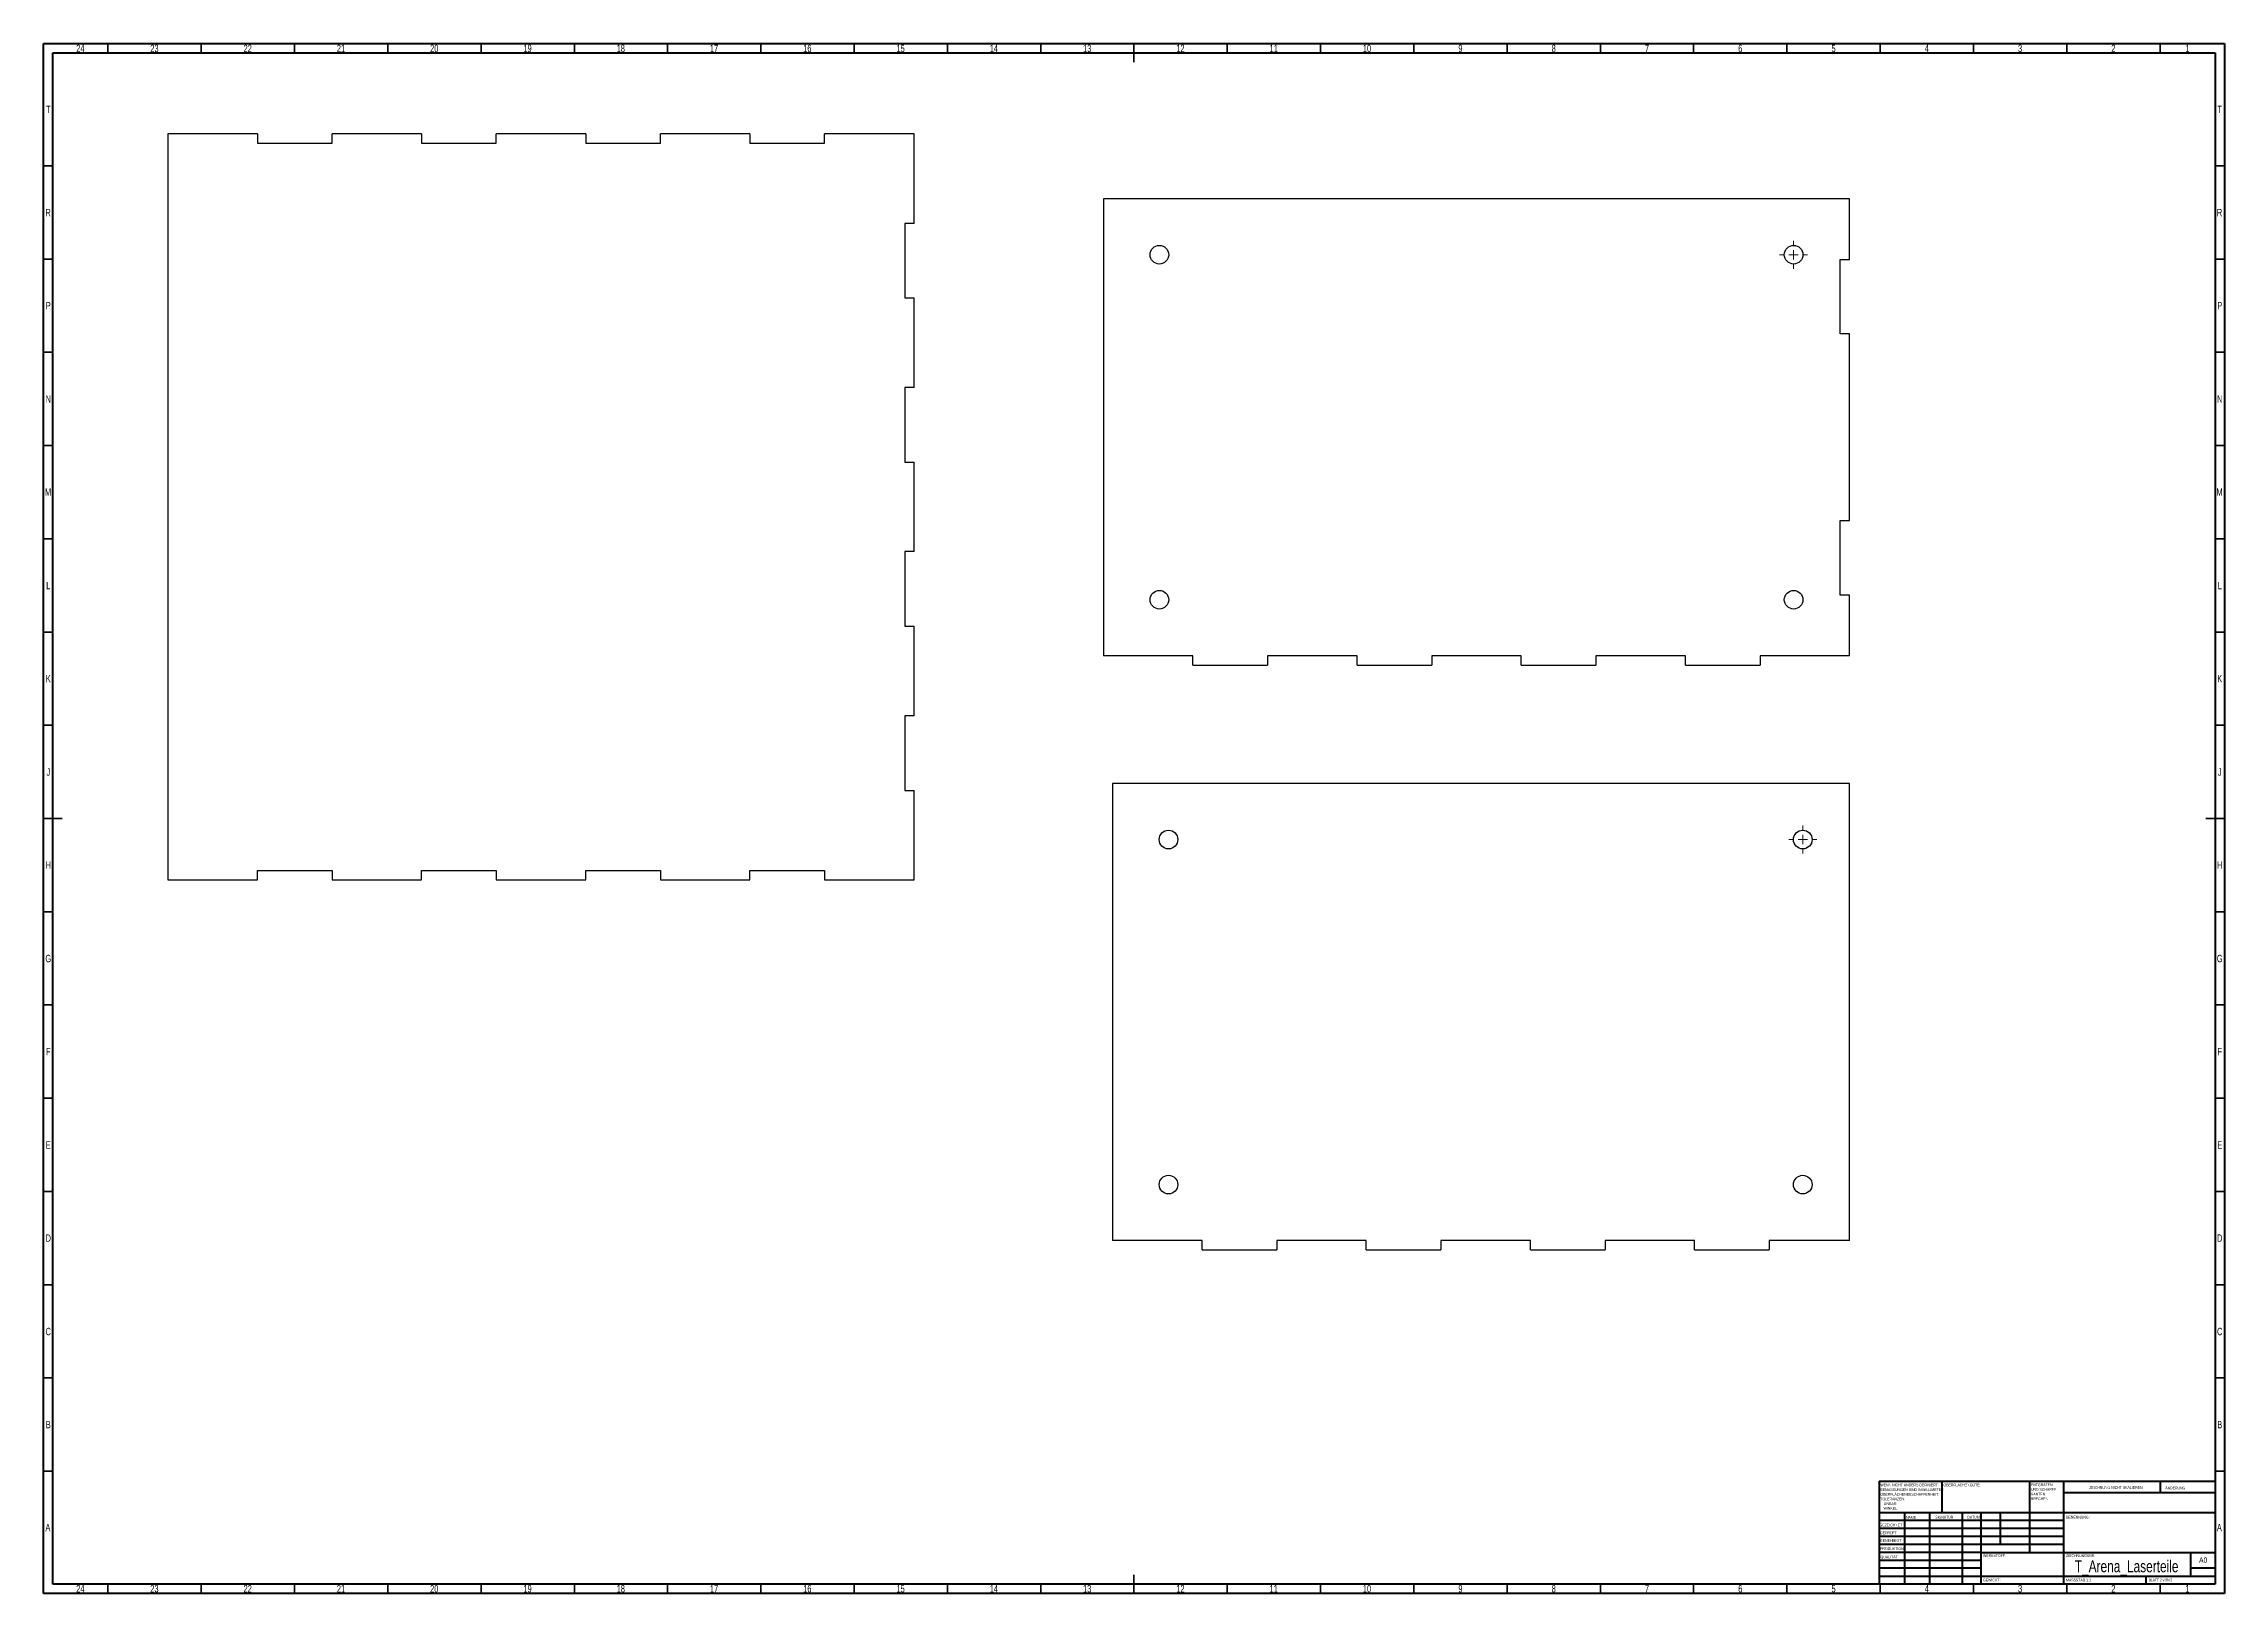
# Model space of a CAD drawing. Header units: millimetres. Extents: x 15 to 1184, y 5 to 836.
import ezdxf

# ---------------------------------------------------------------- set-up
doc = ezdxf.new("R2010")
doc.units = ezdxf.units.MM
doc.styles.add('SLDTEXTSTYLE0', font='TXT', dxfattribs={"width": 0.75})
doc.styles.add('SLDTEXTSTYLE1', font='TXT', dxfattribs={"width": 0.692308})

# ---------------------------------------------------------------- blocks, each defined once
blk = doc.blocks.new('SW_NOTE_0')
at = {"color": 0, "linetype": 'Continuous', "lineweight": 0, "char_height": 1.5, "attachment_point": 1, "style": 'SLDTEXTSTYLE0'}
for s, insert in [('ENTGRATEN', (0, 1.9)), ('UND SCHARFE', (0, -0.6)), ('KANTEN', (0, -3.1)), ('BRECHEN', (0, -5.6))]:
    blk.add_mtext(s, dxfattribs=dict(at, insert=insert))
blk = doc.blocks.new('SW_NOTE_0_1')
at = {"color": 0, "linetype": 'Continuous', "lineweight": 0, "char_height": 1.5, "attachment_point": 1, "style": 'SLDTEXTSTYLE0'}
for s, insert in [('WENN NICHT ANDERS DEFINIERT:', (0, 1.9)), ('TOLERANZEN:', (0, -5.6)), ('BEMASSUNGEN SIND IN MILLIMETER', (0, -0.6)), ('OBERFLÄCHENBESCHAFFENHEIT:', (0, -3.1)), ('WINKEL:', (1.7, -10.6)), ('LINEAR:', (1.7, -8.1))]:
    blk.add_mtext(s, dxfattribs=dict(at, insert=insert))
blk = doc.blocks.new('SW_CENTERMARKSYMBOL_2')
at = {"color": 0, "linetype": 'Continuous', "lineweight": 18}
for p, q in [((-5, 0), (-7.5, 0)), ((0, 0), (-2.5, 0)), ((0, 5), (0, 7.5)), ((0, 0), (0, 2.5)), ((0, 0), (0, -2.5)), ((0, 0), (2.5, 0)), ((5, 0), (7.5, 0)), ((0, -5), (0, -7.5))]:
    blk.add_line(p, q, dxfattribs=at)
blk = doc.blocks.new('SW_CENTERMARKSYMBOL_3')
at = {"color": 0, "linetype": 'Continuous', "lineweight": 18}
for p, q in [((-5, 0), (-7.5, 0)), ((0, 0), (-2.5, 0)), ((0, 5), (0, 7.5)), ((0, 0), (0, 2.5)), ((0, 0), (0, -2.5)), ((0, 0), (2.5, 0)), ((5, 0), (7.5, 0)), ((0, -5), (0, -7.5))]:
    blk.add_line(p, q, dxfattribs=at)

msp = doc.modelspace()

# ---------------------------------------------------------------- linework, layer by layer
at = {"color": 7, "linetype": 'Continuous', "lineweight": 70}
for p, q in [((15, 5), (15, 836)), ((15, 836), (1184, 836)), ((20, 10), (20, 831)), ((20, 831), (1179, 831)), ((1179, 831), (1179, 10)), ((1184, 836), (1184, 5)), ((1184, 5), (15, 5)), ((1179, 10), (20, 10))]:
    msp.add_line(p, q, dxfattribs=at)
at = {"color": 7, "linetype": 'Continuous', "lineweight": 35}
for p, q in [((49.5, 831), (49.5, 836)), ((99.5, 831), (99.5, 836)), ((149.5, 831), (149.5, 836)), ((199.5, 831), (199.5, 836)), ((249.5, 831), (249.5, 836)), ((299.5, 831), (299.5, 836)), ((349.5, 831), (349.5, 836)), ((399.5, 831), (399.5, 836)), ((449.5, 831), (449.5, 836)), ((499.5, 831), (499.5, 836)), ((549.5, 831), (549.5, 836)), ((599.5, 836), (599.5, 826)), ((599.5, 831), (599.5, 836)), ((649.5, 831), (649.5, 836)), ((699.5, 831), (699.5, 836)), ((749.5, 831), (749.5, 836)), ((799.5, 831), (799.5, 836)), ((849.5, 831), (849.5, 836)), ((899.5, 831), (899.5, 836)), ((949.5, 831), (949.5, 836)), ((999.5, 831), (999.5, 836)), ((1049.5, 831), (1049.5, 836)), ((1099.5, 831), (1099.5, 836)), ((1149.5, 831), (1149.5, 836)), ((20, 770.5), (15, 770.5)), ((1179, 770.5), (1184, 770.5)), ((20, 720.5), (15, 720.5)), ((1179, 720.5), (1184, 720.5)), ((20, 670.5), (15, 670.5)), ((1179, 670.5), (1184, 670.5)), ((20, 620.5), (15, 620.5)), ((1179, 620.5), (1184, 620.5)), ((20, 570.5), (15, 570.5)), ((1179, 570.5), (1184, 570.5)), ((20, 520.5), (15, 520.5)), ((1179, 520.5), (1184, 520.5)), ((20, 470.5), (15, 470.5)), ((1179, 470.5), (1184, 470.5)), ((15, 420.5), (25, 420.5)), ((20, 420.5), (15, 420.5)), ((1184, 420.5), (1174, 420.5)), ((1179, 420.5), (1184, 420.5)), ((20, 370.5), (15, 370.5)), ((1179, 370.5), (1184, 370.5)), ((20, 320.5), (15, 320.5)), ((1179, 320.5), (1184, 320.5)), ((20, 270.5), (15, 270.5)), ((1179, 270.5), (1184, 270.5)), ((20, 220.5), (15, 220.5)), ((1179, 220.5), (1184, 220.5)), ((20, 170.5), (15, 170.5)), ((1179, 170.5), (1184, 170.5)), ((20, 120.5), (15, 120.5)), ((1179, 120.5), (1184, 120.5)), ((20, 70.5), (15, 70.5)), ((1179, 70.5), (1184, 70.5)), ((599.5, 5), (599.5, 15)), ((49.5, 10), (49.5, 5)), ((99.5, 10), (99.5, 5)), ((149.5, 10), (149.5, 5)), ((199.5, 10), (199.5, 5)), ((249.5, 10), (249.5, 5)), ((299.5, 10), (299.5, 5)), ((349.5, 10), (349.5, 5)), ((399.5, 10), (399.5, 5)), ((449.5, 10), (449.5, 5)), ((499.5, 10), (499.5, 5)), ((549.5, 10), (549.5, 5)), ((599.5, 10), (599.5, 5)), ((649.5, 10), (649.5, 5)), ((699.5, 10), (699.5, 5)), ((749.5, 10), (749.5, 5)), ((799.5, 10), (799.5, 5)), ((849.5, 10), (849.5, 5)), ((899.5, 10), (899.5, 5)), ((949.5, 10), (949.5, 5)), ((999.5, 10), (999.5, 5)), ((1049.5, 10), (1049.5, 5)), ((1099.5, 10), (1099.5, 5)), ((1149.5, 10), (1149.5, 5))]:
    msp.add_line(p, q, dxfattribs=at)
at = {"color": 7, "linetype": 'Continuous', "lineweight": 25}
for p, q in [((81.6, 787.6), (81.6, 387.6)), ((129.6, 787.6), (81.6, 787.6)), ((129.6, 787.6), (129.6, 782.6)), ((169.6, 782.6), (169.6, 787.6)), ((217.6, 787.6), (169.6, 787.6)), ((217.6, 787.6), (217.6, 782.6)), ((257.6, 782.6), (257.6, 787.6)), ((305.6, 787.6), (257.6, 787.6)), ((305.6, 787.6), (305.6, 782.6)), ((345.6, 782.6), (345.6, 787.6)), ((393.6, 787.6), (345.6, 787.6)), ((393.6, 787.6), (393.6, 782.6)), ((433.6, 782.6), (433.6, 787.6)), ((481.6, 787.6), (433.6, 787.6)), ((481.6, 739.6), (481.6, 787.6)), ((129.6, 782.6), (169.6, 782.6)), ((217.6, 782.6), (257.6, 782.6)), ((305.6, 782.6), (345.6, 782.6)), ((393.6, 782.6), (433.6, 782.6)), ((583.1, 752.8), (583.1, 507.8)), ((983.1, 752.8), (583.1, 752.8)), ((983.1, 720.3), (983.1, 752.8)), ((481.6, 739.6), (476.6, 739.6)), ((476.6, 739.6), (476.6, 699.6)), ((978.1, 720.3), (983.1, 720.3)), ((978.1, 680.3), (978.1, 720.3)), ((476.6, 699.6), (481.6, 699.6)), ((481.6, 651.6), (481.6, 699.6)), ((983.1, 680.3), (978.1, 680.3)), ((983.1, 580.3), (983.1, 680.3)), ((481.6, 651.6), (476.6, 651.6)), ((476.6, 651.6), (476.6, 611.6)), ((476.6, 611.6), (481.6, 611.6)), ((481.6, 563.6), (481.6, 611.6)), ((978.1, 580.3), (983.1, 580.3)), ((978.1, 540.3), (978.1, 580.3)), ((481.6, 563.6), (476.6, 563.6)), ((476.6, 563.6), (476.6, 523.6)), ((983.1, 540.3), (978.1, 540.3)), ((983.1, 507.8), (983.1, 540.3)), ((476.6, 523.6), (481.6, 523.6)), ((481.6, 475.6), (481.6, 523.6)), ((631.1, 507.8), (583.1, 507.8)), ((631.1, 502.8), (631.1, 507.8)), ((631.1, 502.8), (671.1, 502.8)), ((719.1, 507.8), (671.1, 507.8)), ((671.1, 507.8), (671.1, 502.8)), ((719.1, 502.8), (719.1, 507.8)), ((719.1, 502.8), (759.1, 502.8)), ((807.1, 507.8), (759.1, 507.8)), ((759.1, 507.8), (759.1, 502.8)), ((807.1, 502.8), (807.1, 507.8)), ((807.1, 502.8), (847.1, 502.8)), ((895.1, 507.8), (847.1, 507.8)), ((847.1, 507.8), (847.1, 502.8)), ((895.1, 502.8), (895.1, 507.8)), ((895.1, 502.8), (935.1, 502.8)), ((935.1, 507.8), (935.1, 502.8)), ((983.1, 507.8), (935.1, 507.8)), ((481.6, 475.6), (476.6, 475.6)), ((476.6, 475.6), (476.6, 435.6)), ((476.6, 435.6), (481.6, 435.6)), ((481.6, 387.6), (481.6, 435.6)), ((983, 439.2), (588, 439.2)), ((588, 439.2), (588, 194.2)), ((983, 194.2), (983, 439.2)), ((81.6, 387.6), (129.6, 387.6)), ((129.6, 392.6), (169.6, 392.6)), ((129.6, 387.6), (129.6, 392.6)), ((169.6, 392.6), (169.6, 387.6)), ((169.6, 387.6), (217.6, 387.6)), ((217.6, 392.6), (257.6, 392.6)), ((217.6, 387.6), (217.6, 392.6)), ((257.6, 392.6), (257.6, 387.6)), ((257.6, 387.6), (305.6, 387.6)), ((305.6, 392.6), (345.6, 392.6)), ((305.6, 387.6), (305.6, 392.6)), ((345.6, 392.6), (345.6, 387.6)), ((345.6, 387.6), (393.6, 387.6)), ((393.6, 392.6), (433.6, 392.6)), ((393.6, 387.6), (393.6, 392.6)), ((433.6, 392.6), (433.6, 387.6)), ((433.6, 387.6), (481.6, 387.6)), ((636, 194.2), (588, 194.2)), ((636, 189.2), (636, 194.2)), ((636, 189.2), (676, 189.2)), ((724, 194.2), (676, 194.2)), ((676, 194.2), (676, 189.2)), ((724, 189.2), (724, 194.2)), ((724, 189.2), (764, 189.2)), ((812, 194.2), (764, 194.2)), ((764, 194.2), (764, 189.2)), ((812, 189.2), (812, 194.2)), ((812, 189.2), (852, 189.2)), ((900, 194.2), (852, 194.2)), ((852, 194.2), (852, 189.2)), ((900, 189.2), (900, 194.2)), ((900, 189.2), (940, 189.2)), ((940, 194.2), (940, 189.2)), ((983, 194.2), (940, 194.2))]:
    msp.add_line(p, q, dxfattribs=at)
at = {"color": 7, "linetype": 'Continuous', "lineweight": 50}
for p, q in [((999, 65.2), (1179, 65.2)), ((999, 65.2), (999, 10)), ((1032.8, 48.2), (1032.8, 65.2)), ((1079.6, 65.2), (1079.6, 27)), ((1097.8, 65.2), (1097.8, 10)), ((1179, 58.9), (1097.8, 58.9)), ((1149.8, 58.9), (1149.8, 65.2)), ((1179, 48.2), (999, 48.2)), ((1012.6, 48.2), (1012.6, 10)), ((1026, 48.2), (1026, 10)), ((1043.4, 48.2), (1043.4, 10)), ((1053.6, 10), (1053.6, 48.2)), ((1064, 31.2), (1064, 48.2)), ((1097.8, 44), (999, 44)), ((1097.8, 39.8), (999, 39.8)), ((1097.8, 35.5), (999, 35.5)), ((1097.8, 31.2), (999, 31.2)), ((1053.6, 27), (999, 27)), ((1053.6, 27), (1179, 27)), ((1166, 14.2), (1166, 27)), ((1053.6, 22.7), (999, 22.7)), ((1053.6, 18.5), (999, 18.5)), ((999, 14.2), (1179, 14.2)), ((1142, 10), (1142, 14.2)), ((1179, 18.5), (1166, 18.5))]:
    msp.add_line(p, q, dxfattribs=at)
at = {"color": 7, "linetype": 'Continuous', "lineweight": 25}
for centre in [(613.1, 722.8), (953.1, 722.8), (613.1, 537.8), (953.1, 537.8), (618, 409.2), (958, 409.2), (618, 224.2), (958, 224.2)]:
    msp.add_circle(centre, 5, dxfattribs=at)

# ---------------------------------------------------------------- block references
at = {"color": 7, "linetype": 'Continuous', "lineweight": 0}
for name, p in [('SW_CENTERMARKSYMBOL_2', (953.1, 722.8)), ('SW_CENTERMARKSYMBOL_3', (958, 409.2)), ('SW_NOTE_0_1', (999.6, 62)), ('SW_NOTE_0', (1080.3, 62.1))]:
    msp.add_blockref(name, p, dxfattribs=at)

# ---------------------------------------------------------------- texts
for s, insert, char_height, attachment_point, style in [('24', (34.7, 835.4), 3.97, 2, 'SLDTEXTSTYLE0'), ('23', (74.4, 835.4), 3.97, 2, 'SLDTEXTSTYLE0'), ('22', (124.4, 835.4), 3.97, 2, 'SLDTEXTSTYLE0'), ('21', (174.4, 835.4), 3.97, 2, 'SLDTEXTSTYLE0'), ('20', (224.4, 835.4), 3.97, 2, 'SLDTEXTSTYLE0'), ('19', (274.4, 835.4), 3.97, 2, 'SLDTEXTSTYLE0'), ('18', (324.4, 835.4), 3.97, 2, 'SLDTEXTSTYLE0'), ('17', (374.4, 835.4), 3.97, 2, 'SLDTEXTSTYLE0'), ('16', (424.4, 835.4), 3.97, 2, 'SLDTEXTSTYLE0'), ('15', (474.4, 835.4), 3.97, 2, 'SLDTEXTSTYLE0'), ('14', (524.4, 835.4), 3.97, 2, 'SLDTEXTSTYLE0'), ('13', (574.4, 835.4), 3.97, 2, 'SLDTEXTSTYLE0'), ('12', (624.4, 835.4), 3.97, 2, 'SLDTEXTSTYLE0'), ('11', (674.4, 835.4), 3.97, 2, 'SLDTEXTSTYLE0'), ('10', (724.4, 835.4), 3.97, 2, 'SLDTEXTSTYLE0'), ('9', (774.5, 835.4), 3.97, 2, 'SLDTEXTSTYLE0'), ('8', (824.5, 835.4), 3.97, 2, 'SLDTEXTSTYLE0'), ('7', (874.5, 835.4), 3.97, 2, 'SLDTEXTSTYLE0'), ('6', (924.5, 835.4), 3.97, 2, 'SLDTEXTSTYLE0'), ('5', (974.5, 835.4), 3.97, 2, 'SLDTEXTSTYLE0'), ('4', (1024.5, 835.4), 3.97, 2, 'SLDTEXTSTYLE0'), ('3', (1074.5, 835.4), 3.97, 2, 'SLDTEXTSTYLE0'), ('2', (1124.5, 835.4), 3.97, 2, 'SLDTEXTSTYLE0'), ('1', (1164.2, 835.4), 3.97, 2, 'SLDTEXTSTYLE0'), ('T', (17.5, 802.7), 3.97, 2, 'SLDTEXTSTYLE0'), ('T', (1181.5, 802.7), 3.97, 2, 'SLDTEXTSTYLE0'), ('R', (17.4, 747.4), 3.97, 2, 'SLDTEXTSTYLE0'), ('R', (1181.4, 747.4), 3.97, 2, 'SLDTEXTSTYLE0'), ('P', (17.5, 697.5), 3.97, 2, 'SLDTEXTSTYLE0'), ('P', (1181.5, 697.5), 3.97, 2, 'SLDTEXTSTYLE0'), ('N', (17.5, 647.4), 3.97, 2, 'SLDTEXTSTYLE0'), ('N', (1181.5, 647.4), 3.97, 2, 'SLDTEXTSTYLE0'), ('M', (17.4, 597.5), 3.97, 2, 'SLDTEXTSTYLE0'), ('M', (1181.4, 597.5), 3.97, 2, 'SLDTEXTSTYLE0'), ('L', (17.5, 547.4), 3.97, 2, 'SLDTEXTSTYLE0'), ('L', (1181.5, 547.4), 3.97, 2, 'SLDTEXTSTYLE0'), ('K', (17.5, 497.5), 3.97, 2, 'SLDTEXTSTYLE0'), ('K', (1181.5, 497.5), 3.97, 2, 'SLDTEXTSTYLE0'), ('J', (17.5, 447.4), 3.97, 2, 'SLDTEXTSTYLE0'), ('J', (1181.5, 447.4), 3.97, 2, 'SLDTEXTSTYLE0'), ('H', (17.5, 397.5), 3.97, 2, 'SLDTEXTSTYLE0'), ('H', (1181.5, 397.5), 3.97, 2, 'SLDTEXTSTYLE0'), ('G', (17.5, 347.4), 3.97, 2, 'SLDTEXTSTYLE0'), ('G', (1181.5, 347.4), 3.97, 2, 'SLDTEXTSTYLE0'), ('F', (17.5, 297.5), 3.97, 2, 'SLDTEXTSTYLE0'), ('F', (1181.5, 297.5), 3.97, 2, 'SLDTEXTSTYLE0'), ('E', (17.5, 247.4), 3.97, 2, 'SLDTEXTSTYLE0'), ('E', (1181.5, 247.4), 3.97, 2, 'SLDTEXTSTYLE0'), ('D', (17.5, 197.5), 3.97, 2, 'SLDTEXTSTYLE0'), ('D', (1181.5, 197.5), 3.97, 2, 'SLDTEXTSTYLE0'), ('C', (17.5, 147.4), 3.97, 2, 'SLDTEXTSTYLE0'), ('C', (1181.5, 147.4), 3.97, 2, 'SLDTEXTSTYLE0'), ('B', (17.5, 97.5), 3.97, 2, 'SLDTEXTSTYLE0'), ('B', (1181.5, 97.5), 3.97, 2, 'SLDTEXTSTYLE0'), ('OBERFLÄCHENGÜTE:', (1033.4, 63.9), 1.5, 1, 'SLDTEXTSTYLE0'), ('ZEICHNUNG NICHT SKALIEREN', (1111.6, 62.5), 1.5, 1, 'SLDTEXTSTYLE0'), ('ÄNDERUNG', (1152.3, 62.3), 1.5, 1, 'SLDTEXTSTYLE0'), ('A', (17.3, 42.3), 3.97, 2, 'SLDTEXTSTYLE0'), ('GEZEICHNET', (999.2, 42.4), 1.5, 1, 'SLDTEXTSTYLE0'), ('GEPRÜFT', (999.4, 38.2), 1.5, 1, 'SLDTEXTSTYLE0'), ('NAME', (1013.3, 46.5), 1.5, 1, 'SLDTEXTSTYLE0'), ('SIGNATUR', (1029, 46.6), 1.5, 1, 'SLDTEXTSTYLE0'), ('DATUM', (1046.2, 46.6), 1.5, 1, 'SLDTEXTSTYLE0'), ('BENENNUNG:', (1099.2, 46.6), 1.5, 1, 'SLDTEXTSTYLE0'), ('A', (1181.3, 42.3), 3.97, 2, 'SLDTEXTSTYLE0'), ('GENEHMIGT', (999.4, 34.1), 1.5, 1, 'SLDTEXTSTYLE0'), ('PRODUKTION', (999.5, 29.7), 1.5, 1, 'SLDTEXTSTYLE0'), ('QUALITÄT', (999.7, 25.3), 1.5, 1, 'SLDTEXTSTYLE0'), ('WERKSTOFF:', (1054.6, 26), 1.5, 1, 'SLDTEXTSTYLE0'), ('ZEICHNUNGSNR.', (1099.1, 26), 1.5, 1, 'SLDTEXTSTYLE0'), ('A0', (1170.4, 24.3), 2.91, 1, 'SLDTEXTSTYLE0'), ('GEWICHT:', (1054.6, 12.9), 1.5, 1, 'SLDTEXTSTYLE0'), ('MASSSTAB:1:1', (1099.1, 12.9), 1.5, 1, 'SLDTEXTSTYLE0'), ('T_Arena_Laserteile', (1131.6, 22.7), 6.35, 2, 'SLDTEXTSTYLE0'), ('BLATT 2 VON 2', (1143.5, 12.9), 1.5, 1, 'SLDTEXTSTYLE1'), ('24', (34.7, 9.5), 3.97, 2, 'SLDTEXTSTYLE0'), ('23', (74.4, 9.5), 3.97, 2, 'SLDTEXTSTYLE0'), ('22', (124.4, 9.5), 3.97, 2, 'SLDTEXTSTYLE0'), ('21', (174.4, 9.5), 3.97, 2, 'SLDTEXTSTYLE0'), ('20', (224.4, 9.5), 3.97, 2, 'SLDTEXTSTYLE0'), ('19', (274.4, 9.5), 3.97, 2, 'SLDTEXTSTYLE0'), ('18', (324.4, 9.5), 3.97, 2, 'SLDTEXTSTYLE0'), ('17', (374.4, 9.5), 3.97, 2, 'SLDTEXTSTYLE0'), ('16', (424.4, 9.5), 3.97, 2, 'SLDTEXTSTYLE0'), ('15', (474.4, 9.5), 3.97, 2, 'SLDTEXTSTYLE0'), ('14', (524.4, 9.5), 3.97, 2, 'SLDTEXTSTYLE0'), ('13', (574.4, 9.5), 3.97, 2, 'SLDTEXTSTYLE0'), ('12', (624.4, 9.5), 3.97, 2, 'SLDTEXTSTYLE0'), ('11', (674.4, 9.5), 3.97, 2, 'SLDTEXTSTYLE0'), ('10', (724.4, 9.5), 3.97, 2, 'SLDTEXTSTYLE0'), ('9', (774.5, 9.5), 3.97, 2, 'SLDTEXTSTYLE0'), ('8', (824.5, 9.5), 3.97, 2, 'SLDTEXTSTYLE0'), ('7', (874.5, 9.5), 3.97, 2, 'SLDTEXTSTYLE0'), ('6', (924.5, 9.5), 3.97, 2, 'SLDTEXTSTYLE0'), ('5', (974.5, 9.5), 3.97, 2, 'SLDTEXTSTYLE0'), ('4', (1024.5, 9.5), 3.97, 2, 'SLDTEXTSTYLE0'), ('3', (1074.5, 9.5), 3.97, 2, 'SLDTEXTSTYLE0'), ('2', (1124.5, 9.5), 3.97, 2, 'SLDTEXTSTYLE0'), ('1', (1164.2, 9.5), 3.97, 2, 'SLDTEXTSTYLE0')]:
    msp.add_mtext(s, dxfattribs=dict(at, insert=insert, char_height=char_height, attachment_point=attachment_point, style=style))

doc.saveas('drawing.dxf')
